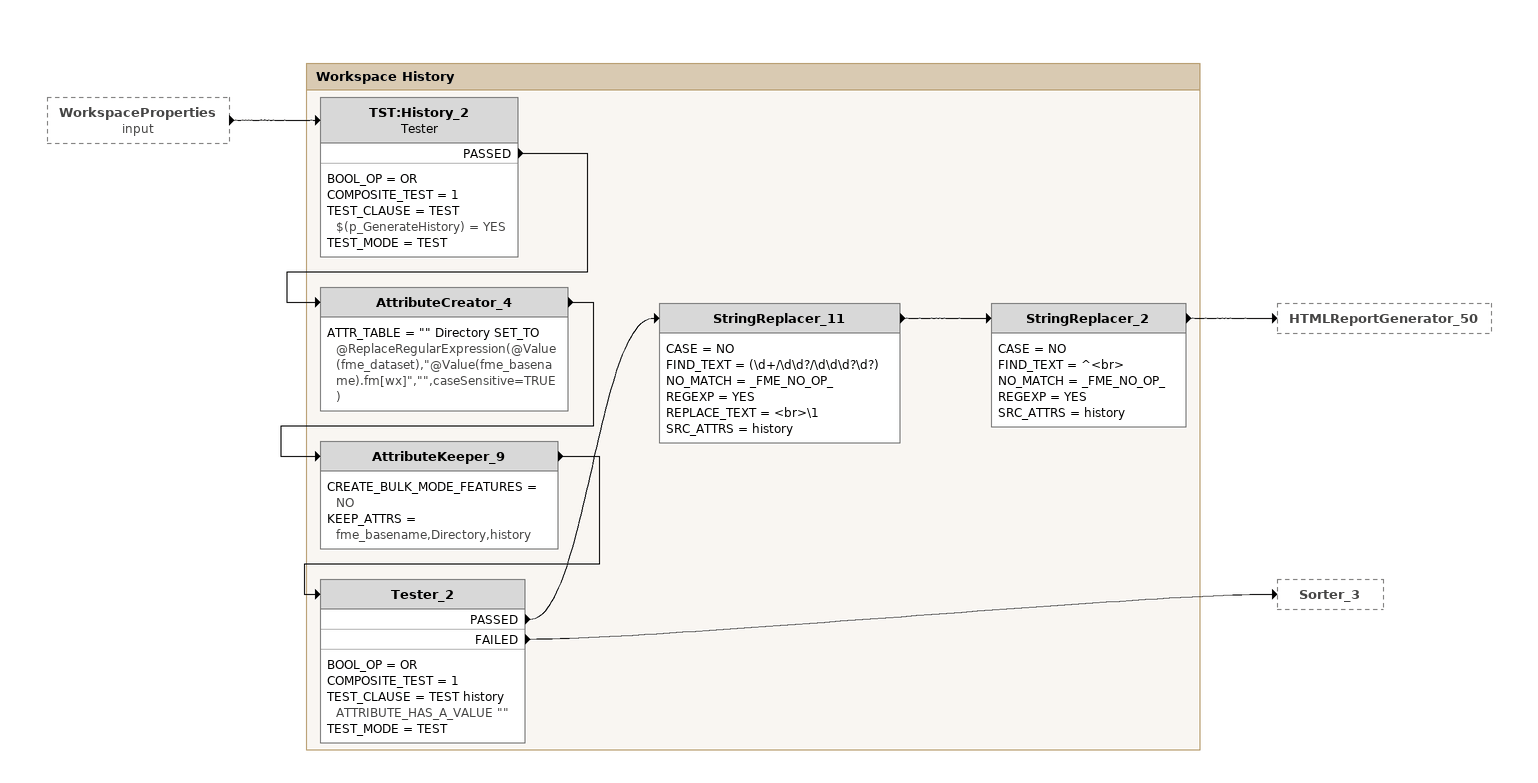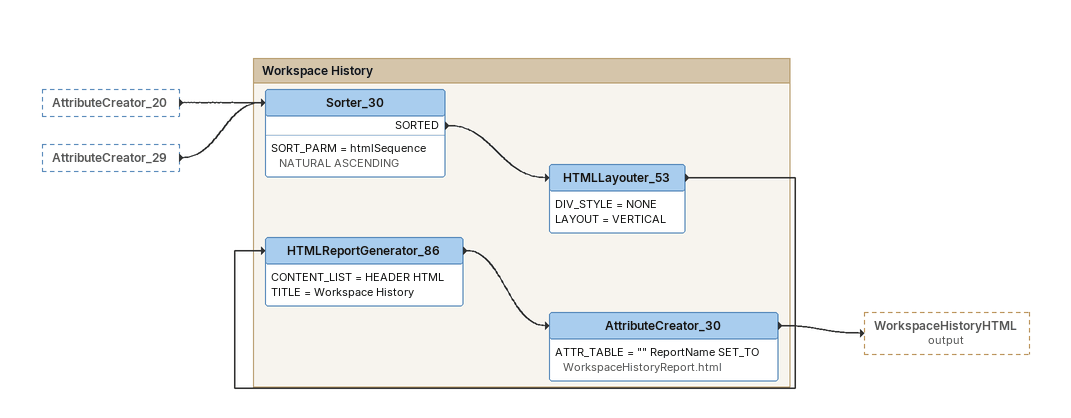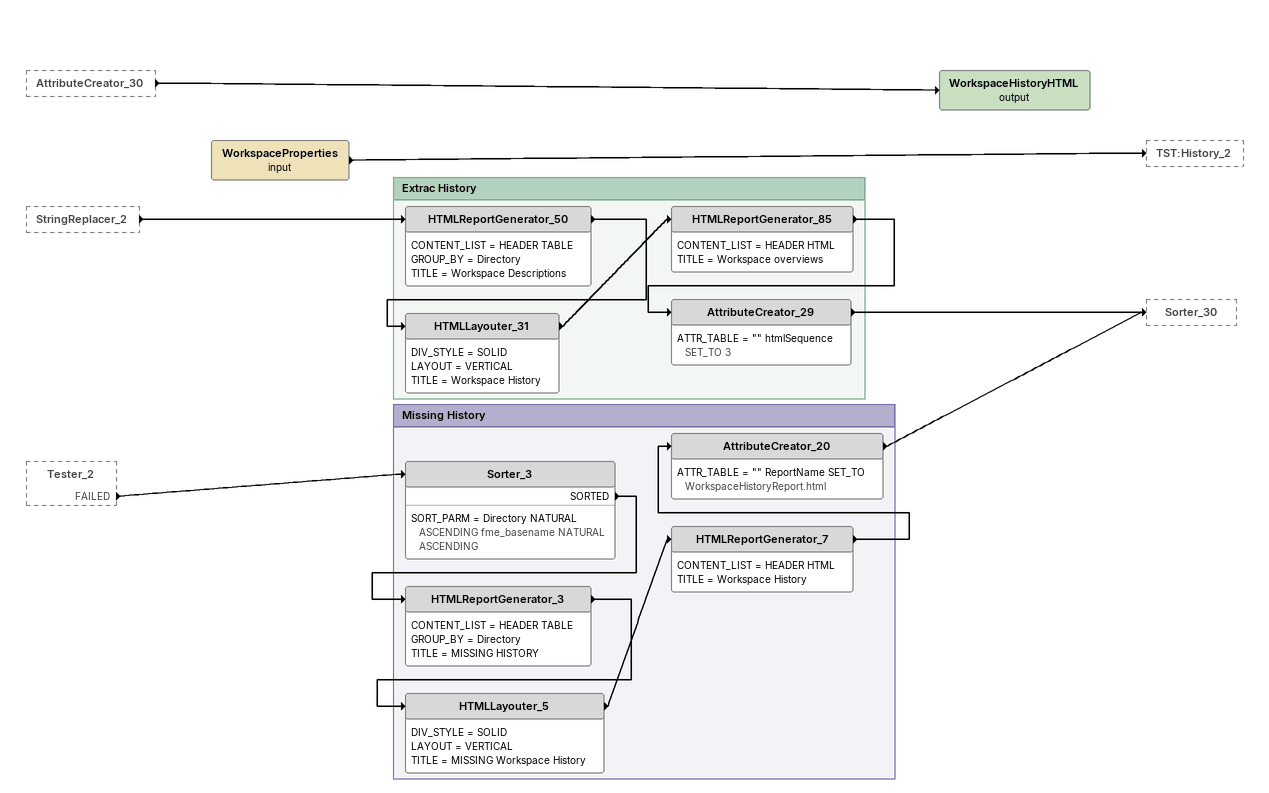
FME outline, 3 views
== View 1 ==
WorkspaceProperties (input) [outside]
    -> TST:History_2

Bookmark: Workspace History
TST:History_2: Tester
    BOOL_OP = OR
    COMPOSITE_TEST = 1
    TEST_CLAUSE = TEST $(p_GenerateHistory) = YES
    TEST_MODE = TEST
    PASSED -> AttributeCreator_4
AttributeCreator_4
    ATTR_TABLE = "" Directory SET_TO @ReplaceRegularExpression(@Value(fme_dataset),"@Value(fme_basename).fm[wx]","",caseSensitive=TRUE)
    -> AttributeKeeper_9
AttributeKeeper_9
    CREATE_BULK_MODE_FEATURES = NO
    KEEP_ATTRS = fme_basename,Directory,history
    -> Tester_2
Tester_2
    BOOL_OP = OR
    COMPOSITE_TEST = 1
    TEST_CLAUSE = TEST history ATTRIBUTE_HAS_A_VALUE ""
    TEST_MODE = TEST
    PASSED -> StringReplacer_11
    FAILED -> Sorter_3
StringReplacer_11
    CASE = NO
    FIND_TEXT = (\d+/\d\d?/\d\d\d?\d?)
    NO_MATCH = _FME_NO_OP_
    REGEXP = YES
    REPLACE_TEXT = <br>\1
    SRC_ATTRS = history
    -> StringReplacer_2
StringReplacer_2
    CASE = NO
    FIND_TEXT = ^<br>
    NO_MATCH = _FME_NO_OP_
    REGEXP = YES
    SRC_ATTRS = history
    -> HTMLReportGenerator_50

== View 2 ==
AttributeCreator_20 [outside]
    -> Sorter_30
AttributeCreator_29 [outside]
    -> Sorter_30

Bookmark: Workspace History
Sorter_30
    SORT_PARM = htmlSequence NATURAL ASCENDING
    SORTED -> HTMLLayouter_53
HTMLLayouter_53
    DIV_STYLE = NONE
    LAYOUT = VERTICAL
    -> HTMLReportGenerator_86
HTMLReportGenerator_86
    CONTENT_LIST = HEADER HTML
    TITLE = Workspace History
    -> AttributeCreator_30
AttributeCreator_30
    ATTR_TABLE = "" ReportName SET_TO WorkspaceHistoryReport.html
    -> WorkspaceHistoryHTML (output)

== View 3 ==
AttributeCreator_30 [outside]
    -> WorkspaceHistoryHTML (output)
StringReplacer_2 [outside]
    -> HTMLReportGenerator_50
Tester_2 [outside]
    FAILED -> Sorter_3
WorkspaceProperties (input)
    -> TST:History_2
WorkspaceHistoryHTML (output)

Bookmark: Extrac History
HTMLReportGenerator_50
    CONTENT_LIST = HEADER TABLE
    GROUP_BY = Directory
    TITLE = Workspace Descriptions
    -> HTMLLayouter_31
HTMLLayouter_31
    DIV_STYLE = SOLID
    LAYOUT = VERTICAL
    TITLE = Workspace History
    -> HTMLReportGenerator_85
HTMLReportGenerator_85
    CONTENT_LIST = HEADER HTML
    TITLE = Workspace overviews
    -> AttributeCreator_29
AttributeCreator_29
    ATTR_TABLE = "" htmlSequence SET_TO 3
    -> Sorter_30

Bookmark: Missing History
Sorter_3
    SORT_PARM = Directory NATURAL ASCENDING fme_basename NATURAL ASCENDING
    SORTED -> HTMLReportGenerator_3
HTMLReportGenerator_3
    CONTENT_LIST = HEADER TABLE
    GROUP_BY = Directory
    TITLE = MISSING HISTORY
    -> HTMLLayouter_5
HTMLLayouter_5
    DIV_STYLE = SOLID
    LAYOUT = VERTICAL
    TITLE = MISSING Workspace History
    -> HTMLReportGenerator_7
HTMLReportGenerator_7
    CONTENT_LIST = HEADER HTML
    TITLE = Workspace History
    -> AttributeCreator_20
AttributeCreator_20
    ATTR_TABLE = "" ReportName SET_TO WorkspaceHistoryReport.html
    -> Sorter_30
